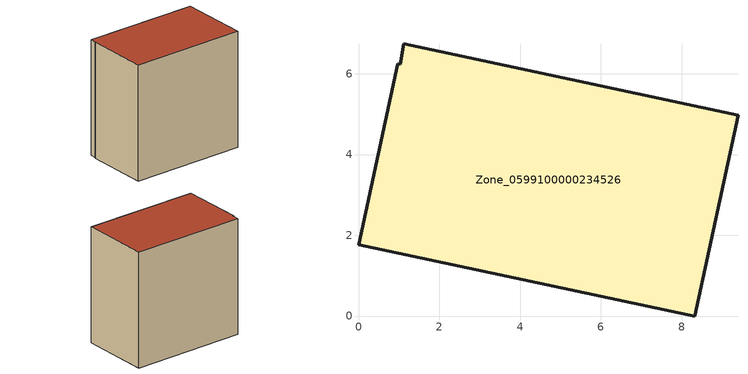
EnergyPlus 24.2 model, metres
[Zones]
Zone_0599100000234526
 floor ground (C_G): 0,1.77 0.97,6.25 1.03,6.24 1.13,6.74 9.4,4.98 8.33,0 z0
 wall outside (C_F): 0,1.77 8.33,0 9.4,4.98 1.13,6.74 1.03,6.24 0.97,6.25 0,1.77 z0:8.51
 roof outside (C_R): 0.97,6.25 0,1.77 8.33,0 9.4,4.98 1.13,6.74 1.03,6.24 z8.51
[BUILDING]
Pand.0599100000234526: North Axis=0; Terrain=City; Loads Convergence Tolerance Value=0.04; Temperature Convergence Tolerance Value=0.4; Solar Distribution=FullExterior; Maximum Number of Warmup Days=25; Minimum Number of Warmup Days=1
[Site:Location]
Rotterdam.The.Hague.AP_ZH_NLD Design_Conditions: Latitude=51.96; Longitude=4.45; Time Zone=1; Elevation=-4.5
[SITE:GROUNDTEMPERATURE:BUILDINGSURFACE]
18, 18, 18, 18, 18, 18, 18, 18, 18, 18, 18, 18
[MATERIAL] Thermal Absorptance=0.9; Solar Absorptance=0.7; Visible Absorptance=0.7
Name | Roughness | Thickness | Conductivity | Density | Specific Heat
G.TI.1975-1991 | MediumSmooth | 0.15 | 0.288461 | 540 | 1210
F.TI.1975-1991 | Rough | 0.3 | 0.230769 | 1920 | 840
R.TI.1975-1991 | MediumRough | 0.2 | 0.153846 | 1500 | 1000
[CONSTRUCTION]
C_G: G.TI.1975-1991
C_F: F.TI.1975-1991
C_R: R.TI.1975-1991
[ZONE]
Zone_0599100000234526: Type=1; Multiplier=1; Ceiling Height=Autocalculate; Volume=Autocalculate; Floor Area=autocalculate; Part of Total Floor Area=Yes
[ZONEINFILTRATION:DESIGNFLOWRATE]
Infil_Zone_0599100000234526: Zone or ZoneList or Space or SpaceList=Zone_0599100000234526; Schedule=AlwaysOn; Design Flow Rate Calculation Method=Flow/Area; Flow Rate per Floor Area=0.003; Constant Term Coefficient=1; Temperature Term Coefficient=0; Velocity Term Coefficient=0; Velocity Squared Term Coefficient=0
[HVACTEMPLATE:ZONE:IDEALLOADSAIRSYSTEM]
Zone_0599100000234526: Maximum Heating Supply Air Temperature=50; Minimum Cooling Supply Air Temperature=13; Maximum Heating Supply Air Humidity Ratio=0.0156; Minimum Cooling Supply Air Humidity Ratio=0.0077; Heating Limit=NoLimit; Cooling Limit=NoLimit; Dehumidification Control Type=ConstantSensibleHeatRatio; Cooling Sensible Heat Ratio=0.7; Dehumidification Setpoint=60; Humidification Control Type=None; Humidification Setpoint=30; Outdoor Air Method=None; Outdoor Air Flow Rate per Person=0.00944; Outdoor Air Flow Rate per Zone Floor Area=0; Outdoor Air Flow Rate per Zone=0; Demand Controlled Ventilation Type=None; Outdoor Air Economizer Type=NoEconomizer; Heat Recovery Type=None; Sensible Heat Recovery Effectiveness=0.7; Latent Heat Recovery Effectiveness=0.65
[ZONECONTROL:THERMOSTAT]
ThermostatControl_Zone_0599100000234526: Zone or ZoneList=Zone_0599100000234526; Control Type Schedule=DualSetpointControlType; Control 1=Thermostat_Zone_0599100000234526; Temperature Difference Between Cutout And Setpoint=0
[THERMOSTATSETPOINT:DUALSETPOINT]
Thermostat_Zone_0599100000234526: Heating Setpoint Temperature Schedule=HeatingSetpoint_Zone_0599100000234526; Cooling Setpoint Temperature Schedule=CoolingSetpoint_Zone_0599100000234526
[SCHEDULE:COMPACT]
HeatingSetpoint_Zone_0599100000234526: Through: 12/31, For: AllDays, Until: 24:00, 21
CoolingSetpoint_Zone_0599100000234526: Through: 12/31, For: AllDays, Until: 24:00, 24
DualSetpointControlType: Through: 12/31, For: AllDays, Until: 24:00, 4
AlwaysOn: Through: 12/31, For: AllDays, Until: 24:00, 1
